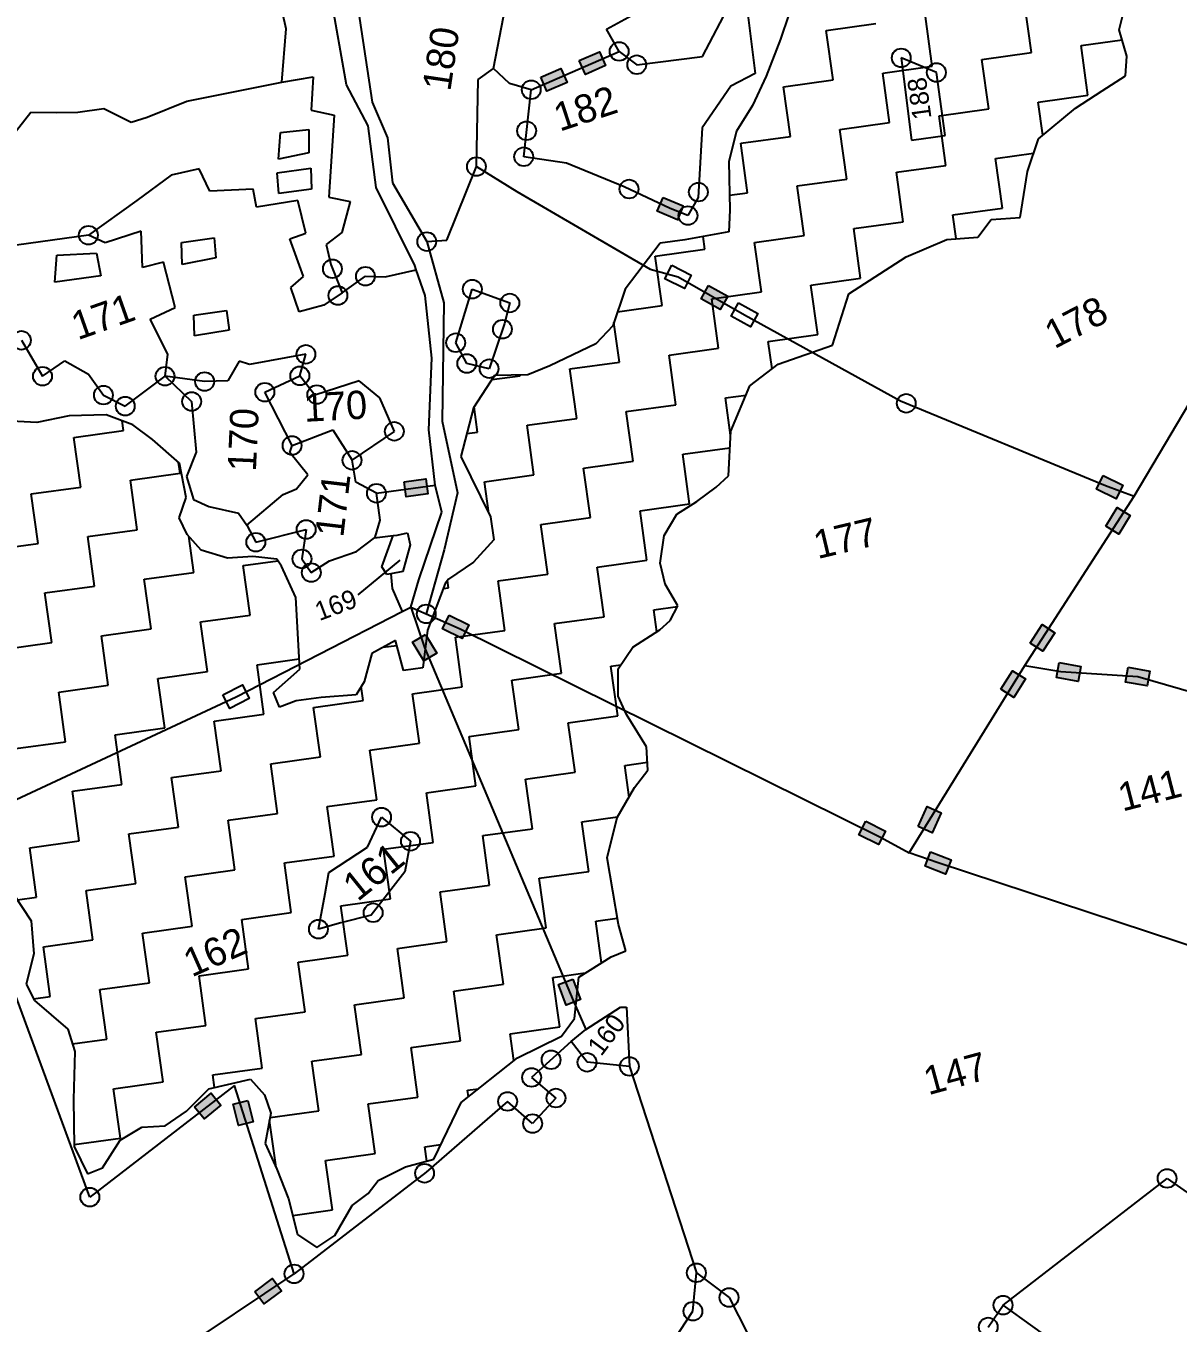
# Model space of a CAD drawing. Header units: metres. Extents: x 319402 to 322645, y 1847838 to 1853811.
# Drawn here: x 320394 to 321147, y 1849283 to 1850131 of the extents above; entities that cross this region are included whole.
import ezdxf

# ---------------------------------------------------------------- set-up
doc = ezdxf.new("R2010")
doc.units = ezdxf.units.M
doc.header["$LTSCALE"] = 0.3
for name, color, linetype in [('OTHERS', 1, 'Continuous'), ('POLY_HATCH', 12, 'Continuous'), ('POLY_PARCEL', 6, 'Continuous'), ('POLY_WATER', 4, 'Continuous'), ('TEXT_PARCEL', 7, 'Continuous'), ('V_BOUND_LINE', 7, 'Continuous')]:
    doc.layers.add(name, color=color, linetype=linetype)
doc.styles.get("Standard").update_dxf_attribs({"font": 'simplex.shx'})
doc.styles.add('TEXT_MAP', font='')
doc.styles.get('TEXT_MAP').set_extended_font_data('Kruti Dev 050')
doc.dimstyles.get("Standard").update_dxf_attribs({"dimtxt": 0.18, "dimasz": 0.18, "dimexe": 0.18, "dimexo": 0.0625, "dimgap": 0.09, "dimtad": 0, "dimtih": 1, "dimtoh": 1, "dimdec": 4, "dimzin": 0, "dimdsep": 46, "dimtxsty": 'Standard', "dimcen": 0.09, "dimadec": 0, "dimazin": 0, "dimtfac": 1, "dimtdec": 4, "dimtofl": 0, "dimtmove": 0, "dimatfit": 3, "dimfxl": 1, "dimtolj": 1, "dimtzin": 0, "dimarcsym": 0})

msp = doc.modelspace()

# ---------------------------------------------------------------- hatches: boundary and pattern name
for points in [[(320773.2, 1850105.53), (320769.23, 1850114.62), (320756.09, 1850108.89), (320760.05, 1850099.8)], [(320748.05, 1850094.57), (320744.08, 1850103.66), (320730.94, 1850097.93), (320734.9, 1850088.84)], [(320820.17, 1850004.66), (320824.08, 1850013.78), (320810.9, 1850019.43), (320806.99, 1850010.31)], [(320848.23, 1849946.06), (320853.06, 1849954.73), (320840.54, 1849961.71), (320835.71, 1849953.05)], [(320657.19, 1849825.65), (320655.81, 1849835.47), (320641.6, 1849833.47), (320642.99, 1849823.65)], [(321106.94, 1849822.32), (321111.34, 1849831.21), (321098.48, 1849837.57), (321094.08, 1849828.68)], [(321116.19, 1849811.42), (321107.72, 1849816.59), (321100.24, 1849804.36), (321108.71, 1849799.18)], [(320679.5, 1849731.04), (320683.89, 1849739.94), (320671.03, 1849746.29), (320666.64, 1849737.39)], [(320654.49, 1849716.3), (320662.95, 1849721.48), (320655.47, 1849733.71), (320647.01, 1849728.54)], [(321066.86, 1849734.68), (321058.52, 1849740.06), (321050.74, 1849728.01), (321059.08, 1849722.63)], [(321047.71, 1849704.61), (321039.32, 1849709.9), (321031.67, 1849697.77), (321040.06, 1849692.48)], [(321082.09, 1849702.95), (321083.83, 1849712.72), (321069.71, 1849715.23), (321067.97, 1849705.46)], [(321127.25, 1849699.95), (321129.01, 1849709.71), (321114.89, 1849712.26), (321113.13, 1849702.49)], [(320992.52, 1849617.06), (320983.45, 1849621.08), (320977.64, 1849607.97), (320986.71, 1849603.95)], [(320951.65, 1849596.2), (320956.12, 1849605.05), (320943.32, 1849611.52), (320938.84, 1849602.66)], [(320995.52, 1849577.01), (320999.08, 1849586.27), (320985.7, 1849591.42), (320982.14, 1849582.16)], [(320747.61, 1849491.35), (320756.88, 1849494.87), (320751.79, 1849508.28), (320742.51, 1849504.76)], [(320521.88, 1849425.96), (320515.57, 1849433.62), (320504.51, 1849424.49), (320510.82, 1849416.83)], [(320533.32, 1849412.65), (320542.95, 1849415.07), (320539.46, 1849428.98), (320529.83, 1849426.56)], [(320561.39, 1849304.49), (320555.48, 1849312.46), (320543.96, 1849303.91), (320549.87, 1849295.95)]]:
    msp.add_hatch(color=256).paths.add_polyline_path(points)

# ---------------------------------------------------------------- linework, layer by layer
for points in [[(320756.09, 1850108.89), (320769.23, 1850114.62), (320773.2, 1850105.53), (320760.05, 1850099.8)], [(320730.94, 1850097.93), (320744.08, 1850103.66), (320748.05, 1850094.57), (320734.9, 1850088.84)], [(320810.9, 1850019.43), (320824.08, 1850013.78), (320820.17, 1850004.66), (320806.99, 1850010.31)], [(320816.46, 1849975.1), (320829.25, 1849968.62), (320824.77, 1849959.77), (320811.97, 1849966.25)], [(320840.54, 1849961.71), (320853.06, 1849954.73), (320848.23, 1849946.06), (320835.71, 1849953.05)], [(320860.22, 1849950.47), (320872.77, 1849943.53), (320867.97, 1849934.85), (320855.42, 1849941.79)], [(320641.6, 1849833.47), (320655.81, 1849835.47), (320657.19, 1849825.65), (320642.99, 1849823.65)], [(321098.48, 1849837.57), (321111.34, 1849831.21), (321106.94, 1849822.32), (321094.08, 1849828.68)], [(321100.24, 1849804.36), (321107.72, 1849816.59), (321116.19, 1849811.42), (321108.71, 1849799.18)], [(320671.03, 1849746.29), (320683.89, 1849739.94), (320679.5, 1849731.04), (320666.64, 1849737.39)], [(320655.47, 1849733.71), (320662.95, 1849721.48), (320654.49, 1849716.3), (320647.01, 1849728.54)], [(321050.74, 1849728.01), (321058.52, 1849740.06), (321066.86, 1849734.68), (321059.08, 1849722.63)], [(321031.67, 1849697.77), (321039.32, 1849709.9), (321047.71, 1849704.61), (321040.06, 1849692.48)], [(321069.71, 1849715.23), (321083.83, 1849712.72), (321082.09, 1849702.95), (321067.97, 1849705.46)], [(321114.89, 1849712.26), (321129.01, 1849709.71), (321127.25, 1849699.95), (321113.13, 1849702.49)], [(320523.11, 1849694.08), (320535.88, 1849700.62), (320540.4, 1849691.8), (320527.64, 1849685.25)], [(320977.64, 1849607.97), (320983.45, 1849621.08), (320992.52, 1849617.06), (320986.71, 1849603.95)], [(320943.32, 1849611.52), (320956.12, 1849605.05), (320951.65, 1849596.2), (320938.84, 1849602.66)], [(320985.7, 1849591.42), (320999.08, 1849586.27), (320995.52, 1849577.01), (320982.14, 1849582.16)], [(320751.79, 1849508.28), (320756.88, 1849494.87), (320747.61, 1849491.35), (320742.51, 1849504.76)], [(320504.51, 1849424.49), (320515.57, 1849433.62), (320521.88, 1849425.96), (320510.82, 1849416.83)], [(320539.46, 1849428.98), (320542.95, 1849415.07), (320533.32, 1849412.65), (320529.83, 1849426.56)], [(320543.96, 1849303.91), (320555.48, 1849312.46), (320561.39, 1849304.49), (320549.87, 1849295.95)]]:
    msp.add_lwpolyline(points, close=True)
for centre in [(320782.14, 1850114.84), (320966.52, 1850110.6), (320793.62, 1850106.16), (320989.45, 1850101.07), (320724.67, 1850089.79), (320721.66, 1850062.96), (320719.76, 1850046.01), (320688.83, 1850039.53), (320788.6, 1850024.87), (320833.9, 1850022.88), (320827.12, 1850007.49), (320435.22, 1849994.66), (320656.39, 1849990.48), (320594.72, 1849972.71), (320616.29, 1849967.83), (320686.16, 1849959.38), (320598.31, 1849955.23), (320710.66, 1849950.35), (320705.85, 1849933.17), (320391.46, 1849925.94), (320675.31, 1849924.39), (320577.41, 1849916.79), (320682.6, 1849910.81), (320697.13, 1849907.41), (320405.25, 1849902.45), (320485.31, 1849902.44), (320511.2, 1849898.99), (320573.41, 1849902.73), (320445.07, 1849890.13), (320550.56, 1849892.01), (320584.55, 1849890.46), (320459.32, 1849882.91), (320502.73, 1849885.94), (320969.78, 1849884.74), (320635.2, 1849866.43), (320568.35, 1849857.19), (320607.54, 1849847.48), (320623.5, 1849825.92), (320577.56, 1849802.27), (320544.65, 1849793.94), (320574.82, 1849782.99), (320580.92, 1849774.1), (320656.05, 1849747.07), (320626.84, 1849614.15), (320645.78, 1849598.4), (320621.36, 1849551.72), (320585.6, 1849540.92), (320737.63, 1849455.55), (320761.14, 1849453.88), (320788.82, 1849451.22), (320724.93, 1849444.01), (320740.85, 1849430.54), (320709.25, 1849428.33), (320725.58, 1849413.84), (320654.95, 1849381.33), (321140.25, 1849377.99), (320436.18, 1849365.72), (320569.65, 1849315.56), (320832.59, 1849316.27), (320853.96, 1849300.11), (321033.02, 1849295.09), (320830.33, 1849291.11), (321023.38, 1849280.79)]:
    msp.add_circle(centre, 6.14)
at = {"layer": 'OTHERS', "ltscale": 10}
for p, q in [((320560.85, 1850061.87), (320579.36, 1850063.71)), ((320579.36, 1850063.71), (320579.29, 1850048.49)), ((320559.58, 1850044.31), (320560.85, 1850061.87)), ((320579.29, 1850048.49), (320559.58, 1850044.31)), ((320558.62, 1850035.49), (320580.67, 1850038.54)), ((320580.67, 1850038.54), (320581.11, 1850024.84)), ((320559.78, 1850021.89), (320558.62, 1850035.49)), ((320581.11, 1850024.84), (320559.78, 1850021.89)), ((320496.07, 1849989.91), (320517.4, 1849992.86)), ((320496.61, 1849975.5), (320496.07, 1849989.91)), ((320517.4, 1849992.86), (320518.46, 1849979.97)), ((320413.4, 1849963.99), (320414.59, 1849981.54)), ((320414.59, 1849981.54), (320440.49, 1849982.95)), ((320440.49, 1849982.95), (320443.27, 1849968.12)), ((320518.46, 1849979.97), (320496.61, 1849975.5)), ((320443.27, 1849968.12), (320413.4, 1849963.99)), ((320504.07, 1849942.49), (320525.41, 1849945.44)), ((320525.41, 1849945.44), (320527.18, 1849932.65)), ((320504.52, 1849928.79), (320504.07, 1849942.49)), ((320527.18, 1849932.65), (320504.52, 1849928.79))]:
    msp.add_line(p, q, dxfattribs=at)
at = {"layer": 'POLY_HATCH', "linetype": 'Continuous'}
for p, q in [((321051.6, 1850114.13), (321047.12, 1850146.54)), ((320917.48, 1850128.61), (320949.89, 1850133.09)), ((320986.78, 1850105.17), (320982.3, 1850137.58)), ((320921.96, 1850096.2), (320917.48, 1850128.61)), ((321084.01, 1850118.61), (321110.9, 1850122.33)), ((321088.49, 1850086.2), (321084.01, 1850118.61)), ((321019.19, 1850109.65), (321051.6, 1850114.13)), ((321023.67, 1850077.24), (321019.19, 1850109.65)), ((320954.37, 1850100.68), (320986.78, 1850105.17)), ((320958.85, 1850068.28), (320954.37, 1850100.68)), ((320889.55, 1850091.72), (320921.96, 1850096.2)), ((320894.04, 1850059.31), (320889.55, 1850091.72)), ((321056.08, 1850081.72), (321088.49, 1850086.2)), ((321059.07, 1850060.09), (321056.08, 1850081.72)), ((320991.26, 1850072.76), (321023.67, 1850077.24)), ((320995.75, 1850040.35), (320991.26, 1850072.76)), ((320926.45, 1850063.79), (320958.85, 1850068.28)), ((320930.93, 1850031.38), (320926.45, 1850063.79)), ((320861.63, 1850054.83), (320894.04, 1850059.31)), ((320866.11, 1850022.42), (320861.63, 1850054.83)), ((321028.15, 1850044.83), (321053.02, 1850048.27)), ((320963.34, 1850035.87), (320995.75, 1850040.35)), ((321032.64, 1850012.42), (321028.15, 1850044.83)), ((320898.52, 1850026.9), (320930.93, 1850031.38)), ((320967.82, 1850003.46), (320963.34, 1850035.87)), ((320854.28, 1850020.79), (320866.11, 1850022.42)), ((320903, 1849994.49), (320898.52, 1850026.9)), ((321000.23, 1850007.94), (321032.64, 1850012.42)), ((321002.37, 1849992.42), (321000.23, 1850007.94)), ((320935.41, 1849998.98), (320967.82, 1850003.46)), ((320939.89, 1849966.57), (320935.41, 1849998.98)), ((320838.18, 1849985.53), (320837.04, 1849993.81)), ((320870.59, 1849990.01), (320903, 1849994.49)), ((320875.07, 1849957.6), (320870.59, 1849990.01)), ((320805.77, 1849981.05), (320838.18, 1849985.53)), ((320810.25, 1849948.64), (320805.77, 1849981.05)), ((320907.48, 1849962.08), (320939.89, 1849966.57)), ((320911.96, 1849929.68), (320907.48, 1849962.08)), ((320842.66, 1849953.12), (320875.07, 1849957.6)), ((320781.15, 1849944.62), (320810.25, 1849948.64)), ((320847.14, 1849920.71), (320842.66, 1849953.12)), ((320782.32, 1849911.75), (320778.76, 1849937.55)), ((320879.55, 1849925.19), (320911.96, 1849929.68)), ((320814.73, 1849916.23), (320847.14, 1849920.71)), ((320882.04, 1849907.2), (320879.55, 1849925.19)), ((320749.92, 1849907.27), (320782.32, 1849911.75)), ((320819.22, 1849883.82), (320814.73, 1849916.23)), ((320698.92, 1849900.22), (320717.51, 1849902.79)), ((320717.51, 1849902.79), (320717.44, 1849903.25)), ((320754.4, 1849874.86), (320749.92, 1849907.27)), ((320851.63, 1849888.3), (320865.08, 1849890.16)), ((320855, 1849863.91), (320851.63, 1849888.3)), ((320689.58, 1849865.9), (320687.3, 1849882.37)), ((320786.81, 1849879.34), (320819.22, 1849883.82)), ((320791.29, 1849846.93), (320786.81, 1849879.34)), ((320458.23, 1849866.93), (320457.34, 1849873.4)), ((320721.99, 1849870.38), (320754.4, 1849874.86)), ((320726.47, 1849837.97), (320721.99, 1849870.38)), ((320425.82, 1849862.45), (320458.23, 1849866.93)), ((320430.3, 1849830.04), (320425.82, 1849862.45)), ((320682.5, 1849864.92), (320689.58, 1849865.9)), ((320823.7, 1849851.41), (320854.54, 1849855.68)), ((320828.18, 1849819), (320823.7, 1849851.41)), ((320495.12, 1849839.01), (320494.14, 1849846.08)), ((320758.88, 1849842.45), (320791.29, 1849846.93)), ((320462.71, 1849834.52), (320495.12, 1849839.01)), ((320467.19, 1849802.12), (320462.71, 1849834.52)), ((320694.06, 1849833.49), (320726.47, 1849837.97)), ((320763.36, 1849810.04), (320758.88, 1849842.45)), ((320397.89, 1849825.56), (320430.3, 1849830.04)), ((320696.89, 1849813.01), (320694.06, 1849833.49)), ((320402.38, 1849793.15), (320397.89, 1849825.56)), ((320795.77, 1849814.52), (320828.18, 1849819)), ((320730.95, 1849805.56), (320763.36, 1849810.04)), ((320800.25, 1849782.11), (320795.77, 1849814.52)), ((320434.79, 1849797.63), (320467.19, 1849802.12)), ((320735.43, 1849773.15), (320730.95, 1849805.56)), ((320369.97, 1849788.67), (320402.38, 1849793.15)), ((320439.27, 1849765.22), (320434.79, 1849797.63)), ((320504.09, 1849774.19), (320500.8, 1849797.98)), ((320536.49, 1849778.67), (320559.07, 1849781.79)), ((320540.98, 1849746.26), (320536.49, 1849778.67)), ((320767.84, 1849777.63), (320800.25, 1849782.11)), ((320772.32, 1849745.22), (320767.84, 1849777.63)), ((320471.68, 1849769.71), (320504.09, 1849774.19)), ((320476.16, 1849737.3), (320471.68, 1849769.71)), ((320670.61, 1849764.19), (320669.95, 1849769)), ((320703.02, 1849768.67), (320735.43, 1849773.15)), ((320707.5, 1849736.26), (320703.02, 1849768.67)), ((320406.86, 1849760.74), (320439.27, 1849765.22)), ((320411.34, 1849728.33), (320406.86, 1849760.74)), ((320667.14, 1849763.7), (320670.61, 1849764.19)), ((320804.73, 1849749.7), (320820.28, 1849751.85)), ((320806.71, 1849735.41), (320804.73, 1849749.7)), ((320508.57, 1849741.78), (320540.98, 1849746.26)), ((320513.05, 1849709.37), (320508.57, 1849741.78)), ((320739.91, 1849740.74), (320772.32, 1849745.22)), ((320443.75, 1849732.82), (320476.16, 1849737.3)), ((320448.23, 1849700.41), (320443.75, 1849732.82)), ((320675.1, 1849731.78), (320707.5, 1849736.26)), ((320744.4, 1849708.33), (320739.91, 1849740.74)), ((320378.93, 1849723.85), (320411.34, 1849728.33)), ((320627.77, 1849725.23), (320636.85, 1849726.49)), ((320679.58, 1849699.37), (320675.1, 1849731.78)), ((320545.46, 1849713.85), (320573, 1849717.66)), ((320480.64, 1849704.89), (320513.05, 1849709.37)), ((320549.94, 1849681.44), (320545.46, 1849713.85)), ((320711.99, 1849703.85), (320744.4, 1849708.33)), ((320776.8, 1849712.81), (320783.19, 1849713.7)), ((320781.29, 1849680.4), (320776.8, 1849712.81)), ((320415.82, 1849695.92), (320448.23, 1849700.41)), ((320485.12, 1849672.48), (320480.64, 1849704.89)), ((320614.76, 1849690.4), (320613.49, 1849699.55)), ((320647.17, 1849694.89), (320679.58, 1849699.37)), ((320716.47, 1849671.44), (320711.99, 1849703.85)), ((320420.3, 1849663.51), (320415.82, 1849695.92)), ((320582.35, 1849685.92), (320614.76, 1849690.4)), ((320651.65, 1849662.48), (320647.17, 1849694.89)), ((320586.83, 1849653.51), (320582.35, 1849685.92)), ((320517.53, 1849676.96), (320549.94, 1849681.44)), ((320522.01, 1849644.55), (320517.53, 1849676.96)), ((320748.88, 1849675.92), (320781.29, 1849680.4)), ((320753.36, 1849643.51), (320748.88, 1849675.92)), ((320452.71, 1849668), (320485.12, 1849672.48)), ((320457.19, 1849635.59), (320452.71, 1849668)), ((320684.06, 1849666.96), (320716.47, 1849671.44)), ((320688.54, 1849634.55), (320684.06, 1849666.96)), ((320387.89, 1849659.03), (320420.3, 1849663.51)), ((320619.24, 1849657.99), (320651.65, 1849662.48)), ((320623.72, 1849625.59), (320619.24, 1849657.99)), ((320554.42, 1849649.03), (320586.83, 1849653.51)), ((320558.9, 1849616.62), (320554.42, 1849649.03)), ((320785.77, 1849647.99), (320800.62, 1849650.05)), ((320788.63, 1849627.31), (320785.77, 1849647.99)), ((320489.6, 1849640.07), (320522.01, 1849644.55)), ((320494.08, 1849607.66), (320489.6, 1849640.07)), ((320720.95, 1849639.03), (320753.36, 1849643.51)), ((320424.78, 1849631.11), (320457.19, 1849635.59)), ((320429.27, 1849598.7), (320424.78, 1849631.11)), ((320656.13, 1849630.07), (320688.54, 1849634.55)), ((320725.43, 1849606.62), (320720.95, 1849639.03)), ((320591.31, 1849621.1), (320623.72, 1849625.59)), ((320660.61, 1849597.66), (320656.13, 1849630.07)), ((320526.49, 1849612.14), (320558.9, 1849616.62)), ((320595.79, 1849588.69), (320591.31, 1849621.1)), ((320757.84, 1849611.1), (320781.03, 1849614.31)), ((320461.67, 1849603.18), (320494.08, 1849607.66)), ((320530.97, 1849579.73), (320526.49, 1849612.14)), ((320693.02, 1849602.14), (320725.43, 1849606.62)), ((320762.32, 1849578.69), (320757.84, 1849611.1)), ((320396.86, 1849594.21), (320429.27, 1849598.7)), ((320466.16, 1849570.77), (320461.67, 1849603.18)), ((320628.2, 1849593.18), (320660.61, 1849597.66)), ((320697.5, 1849569.73), (320693.02, 1849602.14)), ((320401.34, 1849561.81), (320396.86, 1849594.21)), ((320563.38, 1849584.21), (320595.79, 1849588.69)), ((320632.68, 1849560.77), (320628.2, 1849593.18)), ((320567.87, 1849551.8), (320563.38, 1849584.21)), ((320498.57, 1849575.25), (320530.97, 1849579.73)), ((320503.05, 1849542.84), (320498.57, 1849575.25)), ((320729.91, 1849574.21), (320762.32, 1849578.69)), ((320734.39, 1849541.8), (320729.91, 1849574.21)), ((320433.75, 1849566.29), (320466.16, 1849570.77)), ((320438.23, 1849533.88), (320433.75, 1849566.29)), ((320665.09, 1849565.25), (320697.5, 1849569.73)), ((320669.57, 1849532.84), (320665.09, 1849565.25)), ((320388.84, 1849560.08), (320401.34, 1849561.81)), ((320600.27, 1849556.29), (320632.68, 1849560.77)), ((320604.76, 1849523.88), (320600.27, 1849556.29)), ((320535.46, 1849547.32), (320567.87, 1849551.8)), ((320539.94, 1849514.91), (320535.46, 1849547.32)), ((320766.8, 1849546.28), (320780.9, 1849548.23)), ((320770.59, 1849518.91), (320766.8, 1849546.28)), ((320470.64, 1849538.36), (320503.05, 1849542.84)), ((320475.12, 1849505.95), (320470.64, 1849538.36)), ((320701.98, 1849537.32), (320734.39, 1849541.8)), ((320405.82, 1849529.4), (320438.23, 1849533.88)), ((320410.3, 1849496.99), (320405.82, 1849529.4)), ((320637.17, 1849528.36), (320669.57, 1849532.84)), ((320706.47, 1849504.91), (320701.98, 1849537.32)), ((320572.35, 1849519.39), (320604.76, 1849523.88)), ((320641.65, 1849495.95), (320637.17, 1849528.36)), ((320507.53, 1849510.43), (320539.94, 1849514.91)), ((320576.83, 1849486.99), (320572.35, 1849519.39)), ((320738.88, 1849509.39), (320759.95, 1849512.31)), ((320442.71, 1849501.47), (320475.12, 1849505.95)), ((320512.01, 1849478.02), (320507.53, 1849510.43)), ((320674.06, 1849500.43), (320706.47, 1849504.91)), ((320743.36, 1849476.98), (320738.88, 1849509.39)), ((320399.4, 1849495.48), (320410.3, 1849496.99)), ((320447.19, 1849469.06), (320442.71, 1849501.47)), ((320609.24, 1849491.47), (320641.65, 1849495.95)), ((320678.54, 1849468.02), (320674.06, 1849500.43)), ((320544.42, 1849482.5), (320576.83, 1849486.99)), ((320613.72, 1849459.06), (320609.24, 1849491.47)), ((320548.9, 1849450.09), (320544.42, 1849482.5)), ((320479.6, 1849473.54), (320512.01, 1849478.02)), ((320484.08, 1849441.13), (320479.6, 1849473.54)), ((320710.95, 1849472.5), (320743.36, 1849476.98)), ((320713.36, 1849455.02), (320710.95, 1849472.5)), ((320424.75, 1849465.96), (320447.19, 1849469.06)), ((320646.13, 1849463.54), (320678.54, 1849468.02)), ((320650.61, 1849431.13), (320646.13, 1849463.54)), ((320581.31, 1849454.58), (320613.72, 1849459.06)), ((320585.79, 1849422.17), (320581.31, 1849454.58)), ((320516.49, 1849445.61), (320548.9, 1849450.09)), ((320517.61, 1849437.49), (320516.49, 1849445.61)), ((320451.67, 1849436.65), (320484.08, 1849441.13)), ((320456.15, 1849404.24), (320451.67, 1849436.65)), ((320683.02, 1849435.61), (320690.26, 1849436.61)), ((320618.2, 1849426.65), (320650.61, 1849431.13)), ((320683.61, 1849431.31), (320683.02, 1849435.61)), ((320554.01, 1849417.77), (320585.79, 1849422.17)), ((320622.68, 1849394.24), (320618.2, 1849426.65)), ((320557.86, 1849385.28), (320553.64, 1849415.79)), ((320425.84, 1849400.05), (320456.15, 1849404.24)), ((320590.27, 1849389.76), (320622.68, 1849394.24)), ((320655.09, 1849398.72), (320665.6, 1849400.17)), ((320656.4, 1849389.29), (320655.09, 1849398.72)), ((320557.75, 1849385.26), (320557.86, 1849385.28)), ((320594.75, 1849357.35), (320590.27, 1849389.76)), ((320568.79, 1849353.76), (320594.75, 1849357.35))]:
    msp.add_line(p, q, dxfattribs=at)
at = {"layer": 'POLY_HATCH'}
for p, q in [((321109.02, 1850128.89), (321112.31, 1850142.12)), ((320893.01, 1850138.97), (320887.56, 1850122.89)), ((320887.56, 1850122.89), (320878.14, 1850098.59)), ((321113.96, 1850111.69), (321109.02, 1850128.89)), ((321113.18, 1850098.81), (321113.96, 1850111.69)), ((320878.14, 1850098.59), (320869.27, 1850079.49)), ((321097.91, 1850089.04), (321113.18, 1850098.81)), ((321080.31, 1850077.66), (321097.91, 1850089.04)), ((320869.27, 1850079.49), (320858.81, 1850062.71)), ((321056.22, 1850057.73), (321080.31, 1850077.66)), ((320858.81, 1850062.71), (320853.88, 1850042.87)), ((321048.96, 1850036.29), (321056.22, 1850057.73)), ((320853.88, 1850042.87), (320854.45, 1850011.02)), ((321044.17, 1850006.25), (321048.96, 1850036.29)), ((320854.45, 1850011.02), (320853.85, 1849996.89)), ((321016.53, 1849993.49), (321025.18, 1850004.9)), ((321025.18, 1850004.9), (321044.17, 1850006.25)), ((320853.85, 1849996.89), (320825.17, 1849991.65)), ((320808.87, 1849989.39), (320786.17, 1849959.43)), ((320825.17, 1849991.65), (320808.87, 1849989.39)), ((320969.73, 1849980.63), (320996.29, 1849991.96)), ((320996.29, 1849991.96), (321016.53, 1849993.49)), ((320932.2, 1849956.28), (320969.73, 1849980.63)), ((320786.17, 1849959.43), (320778, 1849935.31)), ((320921.48, 1849922.87), (320932.2, 1849956.28)), ((320778, 1849935.31), (320766.84, 1849923.55)), ((320766.84, 1849923.55), (320736.87, 1849909.19)), ((320886.14, 1849910.32), (320921.48, 1849922.87)), ((320700.67, 1849902.9), (320686.96, 1849881.85)), ((320722.34, 1849903.35), (320700.67, 1849902.9)), ((320736.87, 1849909.19), (320722.34, 1849903.35)), ((320867.63, 1849896.26), (320886.14, 1849910.32)), ((320855.14, 1849866.44), (320867.63, 1849896.26)), ((320446.83, 1849877.31), (320422.65, 1849876.52)), ((320464.35, 1849870.79), (320446.83, 1849877.31)), ((320686.96, 1849881.85), (320678.58, 1849850.04)), ((320401.5, 1849872.32), (320380.91, 1849873.3)), ((320422.65, 1849876.52), (320401.5, 1849872.32)), ((320477.2, 1849861.07), (320464.35, 1849870.79)), ((320494.68, 1849845.61), (320477.2, 1849861.07)), ((320853.54, 1849837.39), (320855.14, 1849866.44)), ((320499.05, 1849823.22), (320494.68, 1849845.61)), ((320678.58, 1849850.04), (320698.09, 1849810.59)), ((320845.62, 1849829.91), (320853.54, 1849837.39)), ((320832.87, 1849820.48), (320845.62, 1849829.91)), ((320494.51, 1849809.82), (320499.05, 1849823.22)), ((320819.93, 1849812.31), (320832.87, 1849820.48)), ((320499.83, 1849799.06), (320494.51, 1849809.82)), ((320698.09, 1849810.59), (320700.17, 1849795.55)), ((320811.63, 1849798.39), (320819.93, 1849812.31)), ((320508.92, 1849788.82), (320499.83, 1849799.06)), ((320700.17, 1849795.55), (320686.85, 1849780.93)), ((320809.04, 1849780.15), (320811.63, 1849798.39)), ((320526.26, 1849783.56), (320508.92, 1849788.82)), ((320542.74, 1849784.56), (320526.26, 1849783.56)), ((320558.32, 1849782.88), (320542.74, 1849784.56)), ((320561.52, 1849778.22), (320558.32, 1849782.88)), ((320570.74, 1849757.78), (320561.52, 1849778.22)), ((320686.85, 1849780.93), (320670.5, 1849769.73)), ((320812.2, 1849766.54), (320809.04, 1849780.15)), ((320668.34, 1849766.88), (320656.77, 1849736.47)), ((320670.5, 1849769.73), (320668.34, 1849766.88)), ((320820.55, 1849752.37), (320812.2, 1849766.54)), ((320573.38, 1849710.89), (320570.74, 1849757.78)), ((320815.49, 1849742.73), (320820.55, 1849752.37)), ((320808.66, 1849736.67), (320815.49, 1849742.73)), ((320656.77, 1849736.47), (320653.79, 1849711.79)), ((320791.06, 1849725.3), (320808.66, 1849736.67)), ((320635.97, 1849729.76), (320620.53, 1849721.24)), ((320641.25, 1849710.05), (320635.97, 1849729.76)), ((320781.5, 1849711.2), (320791.06, 1849725.3)), ((320620.53, 1849721.24), (320615.43, 1849702.65)), ((320556.3, 1849695.75), (320573.38, 1849710.89)), ((320653.79, 1849711.79), (320641.25, 1849710.05)), ((320781.42, 1849693.31), (320781.5, 1849711.2)), ((320615.43, 1849702.65), (320610.2, 1849694.26)), ((320560.2, 1849686.07), (320556.3, 1849695.75)), ((320587.45, 1849692.39), (320571.14, 1849690.14)), ((320610.2, 1849694.26), (320587.45, 1849692.39)), ((320786.92, 1849681.3), (320781.42, 1849693.31)), ((320571.14, 1849690.14), (320560.2, 1849686.07)), ((320800.07, 1849660.13), (320786.92, 1849681.3)), ((320800.9, 1849644.91), (320800.07, 1849660.13)), ((320792.25, 1849633.5), (320800.9, 1849644.91)), ((320780.88, 1849614.05), (320792.25, 1849633.5)), ((320774.31, 1849587.59), (320780.88, 1849614.05)), ((320781.63, 1849543.9), (320774.31, 1849587.59)), ((320380.11, 1849573.29), (320397.89, 1849546.38)), ((320397.89, 1849546.38), (320399.59, 1849524.9)), ((320786.56, 1849526.7), (320781.63, 1849543.9)), ((320399.59, 1849524.9), (320394.66, 1849505.06)), ((320755.68, 1849509.66), (320776.88, 1849522.81)), ((320776.88, 1849522.81), (320786.56, 1849526.7)), ((320394.66, 1849505.06), (320399.98, 1849494.3)), ((320753.05, 1849482.48), (320755.68, 1849509.66)), ((320399.98, 1849494.3), (320421.74, 1849475.59)), ((320744.4, 1849471.06), (320753.05, 1849482.48)), ((320421.74, 1849475.59), (320426.33, 1849460.9)), ((320715.69, 1849456.87), (320744.4, 1849471.06)), ((320426.33, 1849460.9), (320425.46, 1849429.51)), ((320678.84, 1849427.51), (320715.69, 1849456.87)), ((320499.38, 1849421.85), (320513.95, 1849436.64)), ((320513.95, 1849436.64), (320541.2, 1849442.96)), ((320541.2, 1849442.96), (320550.29, 1849432.72)), ((320425.46, 1849429.51), (320425.85, 1849398.91)), ((320550.29, 1849432.72), (320554.53, 1849420.54)), ((320660.94, 1849390.55), (320678.84, 1849427.51)), ((320485.37, 1849412.25), (320499.38, 1849421.85)), ((320554.53, 1849420.54), (320550.86, 1849400.87)), ((320455.96, 1849403.08), (320470.14, 1849411.42)), ((320470.14, 1849411.42), (320485.37, 1849412.25)), ((320444.41, 1849384.88), (320455.96, 1849403.08)), ((320425.85, 1849398.91), (320434.73, 1849380.98)), ((320550.86, 1849400.87), (320558.3, 1849384.02)), ((320624.53, 1849376.57), (320642.47, 1849385.44)), ((320642.47, 1849385.44), (320660.94, 1849390.55)), ((320434.73, 1849380.98), (320444.41, 1849384.88)), ((320558.3, 1849384.02), (320566.09, 1849364.66)), ((320618.04, 1849368.01), (320624.53, 1849376.57)), ((320607.62, 1849360.19), (320618.04, 1849368.01)), ((320566.09, 1849364.66), (320571.89, 1849341.2)), ((320596.25, 1849340.73), (320607.62, 1849360.19)), ((320571.89, 1849341.2), (320584.57, 1849332.73)), ((320584.57, 1849332.73), (320596.25, 1849340.73))]:
    msp.add_line(p, q, dxfattribs=at)
at = {"layer": 'POLY_PARCEL'}
for p, q in [((320699.96, 1850103.74), (320716.6, 1850188.71)), ((320773.96, 1850129.44), (320812.14, 1850150.46)), ((320864.62, 1850152.24), (320871.1, 1850100.46)), ((320836.71, 1850111.44), (320855.1, 1850146.82)), ((320782.14, 1850114.84), (320773.96, 1850129.44)), ((320724.67, 1850089.79), (320782.14, 1850114.84)), ((320782.14, 1850114.84), (320793.62, 1850106.16)), ((320793.62, 1850106.16), (320836.71, 1850111.44)), ((320989.45, 1850101.07), (320966.52, 1850110.6)), ((320966.52, 1850110.6), (320973.31, 1850056.91)), ((320561.56, 1850094.73), (320582.04, 1850098.17)), ((320582.04, 1850098.17), (320580.73, 1850076.37)), ((320689.89, 1850096.41), (320699.96, 1850103.74)), ((320710.39, 1850093.97), (320699.96, 1850103.74)), ((320871.1, 1850100.46), (320855.13, 1850092.09)), ((320995.14, 1850059.93), (320989.45, 1850101.07)), ((320688.83, 1850039.53), (320689.89, 1850096.41)), ((320724.67, 1850089.79), (320710.39, 1850093.97)), ((320719.76, 1850046.01), (320724.67, 1850089.79)), ((320855.13, 1850092.09), (320836.3, 1850064.86)), ((320580.73, 1850076.37), (320595.79, 1850073.05)), ((320595.79, 1850073.05), (320594.07, 1850046.34)), ((320836.3, 1850064.86), (320833.7, 1850019.34)), ((320973.31, 1850056.91), (320995.14, 1850059.93)), ((320507.61, 1850038.17), (320489.25, 1850034.01)), ((320514.51, 1850023.45), (320507.61, 1850038.17)), ((320594.07, 1850046.34), (320592.36, 1850019.63)), ((320669.52, 1849991.48), (320688.83, 1850039.53)), ((320688.83, 1850039.53), (320715.31, 1850023.34)), ((320747.75, 1850041.67), (320719.76, 1850046.01)), ((320785.48, 1850026.36), (320747.75, 1850041.67)), ((320489.25, 1850034.01), (320466.95, 1850017.42)), ((320542.99, 1850024.69), (320514.51, 1850023.45)), ((320545.14, 1850013.1), (320542.99, 1850024.69)), ((320715.31, 1850023.34), (320802.46, 1849972.45)), ((320815.53, 1850012.04), (320785.48, 1850026.36)), ((320466.95, 1850017.42), (320435.22, 1849994.66)), ((320572.12, 1850017.37), (320545.14, 1850013.1)), ((320577.25, 1849995.93), (320572.12, 1850017.37)), ((320592.36, 1850019.63), (320606.29, 1850016.69)), ((320606.29, 1850016.69), (320600.97, 1849996.51)), ((320833.7, 1850019.34), (320827.12, 1850007.49)), ((320827.12, 1850007.49), (320815.53, 1850012.04)), ((320469.73, 1849997.27), (320446.18, 1849989.69)), ((320470.57, 1849973.62), (320469.73, 1849997.27)), ((320566.93, 1849992.34), (320577.25, 1849995.93)), ((320600.97, 1849996.51), (320590.7, 1849988.61)), ((320435.22, 1849994.66), (320380.3, 1849987.07)), ((320446.18, 1849989.69), (320435.22, 1849994.66)), ((320575.76, 1849967.63), (320566.93, 1849992.34)), ((320590.7, 1849988.61), (320593.6, 1849975.5)), ((320656.39, 1849990.48), (320669.52, 1849991.48)), ((320484.41, 1849977.15), (320470.57, 1849973.62)), ((320492.04, 1849947.41), (320484.41, 1849977.15)), ((320593.6, 1849975.5), (320601.01, 1849957.07)), ((320629.31, 1849967.47), (320649.51, 1849972.05)), ((320802.46, 1849972.45), (320820.61, 1849967.43)), ((320567.55, 1849960.55), (320575.76, 1849967.63)), ((320601.01, 1849957.07), (320616.29, 1849967.83)), ((320616.29, 1849967.83), (320629.31, 1849967.47)), ((320820.61, 1849967.43), (320864.1, 1849942.66)), ((320573, 1849944.56), (320567.55, 1849960.55)), ((320601.01, 1849957.07), (320589.16, 1849948.95)), ((320675.31, 1849924.39), (320686.16, 1849959.38)), ((320686.16, 1849959.38), (320710.66, 1849950.35)), ((321118.69, 1849824.11), (321195.28, 1849953.27)), ((320475.53, 1849939.72), (320492.04, 1849947.41)), ((320589.16, 1849948.95), (320573, 1849944.56)), ((320710.66, 1849950.35), (320707.11, 1849936.89)), ((320487.05, 1849917), (320475.53, 1849939.72)), ((320707.11, 1849936.89), (320697.13, 1849907.41)), ((320864.1, 1849942.66), (320966.04, 1849886.29)), ((320391.46, 1849925.94), (320405.25, 1849902.45)), ((320682.6, 1849910.81), (320675.31, 1849924.39)), ((320405.25, 1849902.45), (320419.8, 1849912.57)), ((320419.8, 1849912.57), (320435.33, 1849903.91)), ((320485.31, 1849902.44), (320487.05, 1849917)), ((320533.68, 1849912.37), (320526.27, 1849899.46)), ((320540.49, 1849910.07), (320533.68, 1849912.37)), ((320577.41, 1849916.79), (320540.49, 1849910.07)), ((320573.41, 1849902.73), (320577.41, 1849916.79)), ((320697.13, 1849907.41), (320682.6, 1849910.81)), ((320435.33, 1849903.91), (320445.07, 1849890.13)), ((320459.32, 1849882.91), (320485.31, 1849902.44)), ((320511.2, 1849898.99), (320485.31, 1849902.44)), ((320485.31, 1849902.44), (320502.73, 1849885.94)), ((320550.56, 1849892.01), (320573.41, 1849902.73)), ((320583.27, 1849890.05), (320573.41, 1849902.73)), ((320526.27, 1849899.46), (320511.2, 1849898.99)), ((320612.25, 1849899.46), (320583.27, 1849890.05)), ((320625.68, 1849888.35), (320612.25, 1849899.46)), ((320445.07, 1849890.13), (320459.32, 1849882.91)), ((320502.73, 1849885.94), (320505.68, 1849852.85)), ((320568.35, 1849857.19), (320550.56, 1849892.01)), ((320635.2, 1849866.43), (320625.68, 1849888.35)), ((320966.04, 1849886.29), (321100.03, 1849830.92)), ((320568.35, 1849857.19), (320595.06, 1849867.37)), ((320595.06, 1849867.37), (320607.54, 1849847.48)), ((320607.54, 1849847.48), (320635.2, 1849866.43)), ((320505.68, 1849852.85), (320499.25, 1849836.83)), ((320566.81, 1849852.65), (320568.35, 1849857.19)), ((320578.56, 1849838.07), (320566.81, 1849852.65)), ((320610.05, 1849833.24), (320607.54, 1849847.48)), ((320499.25, 1849836.83), (320504.03, 1849821.82)), ((320571.17, 1849828.95), (320578.56, 1849838.07)), ((320562.52, 1849825.05), (320571.17, 1849828.95)), ((320623.5, 1849825.92), (320610.05, 1849833.24)), ((320623.5, 1849825.92), (320661.91, 1849831.32)), ((321100.03, 1849830.92), (321118.69, 1849824.11)), ((320504.03, 1849821.82), (320513.85, 1849817.24)), ((320538.79, 1849805.02), (320562.52, 1849825.05)), ((320625.92, 1849808.42), (320623.5, 1849825.92)), ((321047.21, 1849713.4), (321118.69, 1849824.11)), ((320513.85, 1849817.24), (320533.38, 1849812.91)), ((320533.38, 1849812.91), (320538.79, 1849805.02)), ((320538.79, 1849805.02), (320544.65, 1849793.94)), ((320544.65, 1849793.94), (320577.56, 1849802.27)), ((320577.56, 1849802.27), (320574.82, 1849782.99)), ((320622.61, 1849797.16), (320625.92, 1849808.42)), ((320610.37, 1849787.9), (320622.15, 1849796.81)), ((320622.15, 1849796.81), (320634.35, 1849798.29)), ((320622.15, 1849796.81), (320622.61, 1849797.16)), ((320626.92, 1849777.76), (320634.35, 1849798.29)), ((320634.35, 1849798.29), (320637.01, 1849798.61)), ((320637.01, 1849798.61), (320643.84, 1849800.09)), ((320645.47, 1849792.21), (320640.84, 1849774.83)), ((320643.84, 1849800.09), (320645.47, 1849792.21)), ((320592.85, 1849781.7), (320610.37, 1849787.9)), ((320574.82, 1849782.99), (320580.92, 1849774.1)), ((320580.92, 1849774.1), (320592.85, 1849781.7)), ((320630.3, 1849772.83), (320626.92, 1849777.76)), ((320633.01, 1849773.34), (320630.3, 1849772.83)), ((320640.84, 1849774.83), (320633.01, 1849773.34)), ((320633.01, 1849773.34), (320633.74, 1849763.58)), ((320633.74, 1849763.58), (320640.24, 1849748.55)), ((320640.24, 1849748.55), (320645.97, 1849751.48)), ((320645.97, 1849751.48), (320654.98, 1849725.01)), ((320645.97, 1849751.48), (320656.05, 1849747.07)), ((320531.76, 1849692.94), (320640.24, 1849748.55)), ((320656.05, 1849747.07), (320678.19, 1849737.39)), ((320678.19, 1849737.39), (320952.94, 1849601.15)), ((320654.98, 1849725.01), (320752.05, 1849494.22)), ((320971.73, 1849590.84), (321047.21, 1849713.4)), ((321047.21, 1849713.4), (321070.86, 1849709.43)), ((321070.86, 1849709.43), (321121.07, 1849706.1)), ((321121.07, 1849706.1), (321170.36, 1849691.85)), ((320369.86, 1849617.31), (320531.76, 1849692.94)), ((320617.66, 1849594.51), (320626.84, 1849614.15)), ((320626.84, 1849614.15), (320645.78, 1849598.4)), ((320645.78, 1849598.4), (320642.05, 1849578.44)), ((320952.94, 1849601.15), (320971.73, 1849590.84)), ((320592.36, 1849578.05), (320617.66, 1849594.51)), ((320990.61, 1849584.21), (320971.73, 1849590.84)), ((321254.31, 1849497.5), (320990.61, 1849584.21)), ((320589.94, 1849564.21), (320592.36, 1849578.05)), ((320642.05, 1849578.44), (320620.03, 1849550)), ((320585.6, 1849540.92), (320589.94, 1849564.21)), ((320620.03, 1849550), (320600.16, 1849545.09)), ((320600.16, 1849545.09), (320585.6, 1849540.92)), ((320436.18, 1849365.72), (320385.01, 1849505.06)), ((320752.05, 1849494.22), (320760.33, 1849475.38)), ((320760.33, 1849475.38), (320782.94, 1849489.85)), ((320782.94, 1849489.85), (320786.99, 1849489.87)), ((320786.99, 1849489.87), (320788.82, 1849451.22)), ((320750.87, 1849467.59), (320760.33, 1849475.38)), ((320750.87, 1849467.59), (320724.93, 1849444.01)), ((320761.14, 1849453.88), (320750.87, 1849467.59)), ((320788.82, 1849451.22), (320761.14, 1849453.88)), ((320788.82, 1849451.22), (320832.59, 1849316.27)), ((320530.72, 1849438.76), (320436.18, 1849365.72)), ((320569.65, 1849315.56), (320530.72, 1849438.76)), ((320724.93, 1849444.01), (320740.85, 1849430.54)), ((320709.25, 1849428.33), (320655.9, 1849382.06)), ((320725.58, 1849413.84), (320709.25, 1849428.33)), ((320740.85, 1849430.54), (320725.58, 1849413.84)), ((320655.9, 1849382.06), (320569.65, 1849315.56)), ((321033.02, 1849295.09), (321140.25, 1849377.99)), ((321140.25, 1849377.99), (321155.54, 1849367.14)), ((320477.14, 1849253.67), (320569.65, 1849315.56)), ((320830.33, 1849291.11), (320832.59, 1849316.27)), ((320832.59, 1849316.27), (320853.96, 1849300.11)), ((320853.96, 1849300.11), (320874.94, 1849259.05)), ((321023.38, 1849280.79), (321033.02, 1849295.09)), ((321071.81, 1849267.16), (321033.02, 1849295.09)), ((320813.73, 1849265.88), (320830.33, 1849291.11))]:
    msp.add_line(p, q, dxfattribs=at)
at = {"layer": 'POLY_WATER'}
for p, q in [((320603.84, 1850092.89), (320589.12, 1850177.84)), ((320606.2, 1850177.5), (320620.79, 1850081.73)), ((320618.07, 1850066.22), (320603.84, 1850092.89)), ((320620.79, 1850081.73), (320630.8, 1850058.26)), ((320623.38, 1850025.9), (320618.07, 1850066.22)), ((320630.8, 1850058.26), (320634.03, 1850028.99)), ((320648.55, 1849974.81), (320623.38, 1850025.9)), ((320634.03, 1850028.99), (320656.39, 1849990.48)), ((320656.39, 1849990.48), (320667.61, 1849950.43)), ((320649.51, 1849972.05), (320648.55, 1849974.81)), ((320655.32, 1849955.21), (320649.51, 1849972.05)), ((320659.64, 1849914.21), (320655.32, 1849955.21)), ((320667.61, 1849950.43), (320666.42, 1849873)), ((320657.72, 1849867.48), (320659.64, 1849914.21)), ((320666.42, 1849873), (320676.39, 1849826.3)), ((320661.91, 1849831.32), (320657.72, 1849867.48)), ((320666.26, 1849813.55), (320661.91, 1849831.32)), ((320676.39, 1849826.3), (320667.77, 1849788.91)), ((320651.28, 1849769.34), (320666.26, 1849813.55)), ((320667.77, 1849788.91), (320656.05, 1849747.07)), ((320645.97, 1849751.48), (320651.28, 1849769.34))]:
    msp.add_line(p, q, dxfattribs=at)
at = {"layer": 'V_BOUND_LINE'}
for p, q in [((320564.58, 1850129.64), (320559.1, 1850153.33)), ((320561.56, 1850094.73), (320564.58, 1850129.64)), ((320499.57, 1850082.4), (320561.56, 1850094.73)), ((320473.72, 1850071.93), (320499.57, 1850082.4)), ((320383.54, 1850056.95), (320397.64, 1850075.2)), ((320397.64, 1850075.2), (320414.3, 1850075)), ((320414.3, 1850075), (320428.41, 1850075.07)), ((320428.41, 1850075.07), (320445.35, 1850077.41)), ((320445.35, 1850077.41), (320463.2, 1850068.59)), ((320463.2, 1850068.59), (320473.72, 1850071.93))]:
    msp.add_line(p, q, dxfattribs=at)

# ---------------------------------------------------------------- texts
at = {"layer": 'TEXT_PARCEL', "style": 'TEXT_MAP'}
for s, height, rotation, p in [('180', 18.549, 81.56584, (320671.78, 1850088.29)), ('188', 12.366, 97.87286, (320986.33, 1850071.21)), ('182', 18.549, 18.30177, (320743.3, 1850062.31)), ('171', 18.549, 19.42355, (320428.3, 1849925.91)), ('178', 18.549, 27.63362, (321066.68, 1849920.04)), ('170', 18.549, 3.01241, (320576.53, 1849872.63)), ('170', 18.549, 87.37276, (320544.71, 1849839.86)), ('171', 18.549, 83.32668, (320601.8, 1849796.67)), ('177', 18.549, 13.34101, (320911.84, 1849782.86)), ('169', 12.366, 20.66674, (320586.22, 1849742.31)), ('141', 18.549, 14.351, (321111.1, 1849617.78)), ('161', 18.549, 38.8154, (320611.23, 1849558.58)), ('162', 18.549, 24.00436, (320502.79, 1849509.28)), ('160', 12.366, 53.11416, (320770.39, 1849457.27)), ('147', 18.549, 15.15576, (320984.21, 1849432.32))]:
    msp.add_text(s, height=height, rotation=rotation, dxfattribs=at).set_placement(p)

# ---------------------------------------------------------------- leaders
msp.add_leader([(320611.66, 1849759.5), (320639.06, 1849782.23)], dimstyle='Standard', override={"dimtxt": 2.5, "dimasz": 2.5, "dimexe": 1.25, "dimexo": 0.625, "dimgap": 0.625, "dimtad": 1, "dimtih": 0, "dimtoh": 0, "dimzin": 8, "dimcen": 2.5, "dimtofl": 1})

doc.saveas('drawing.dxf')
